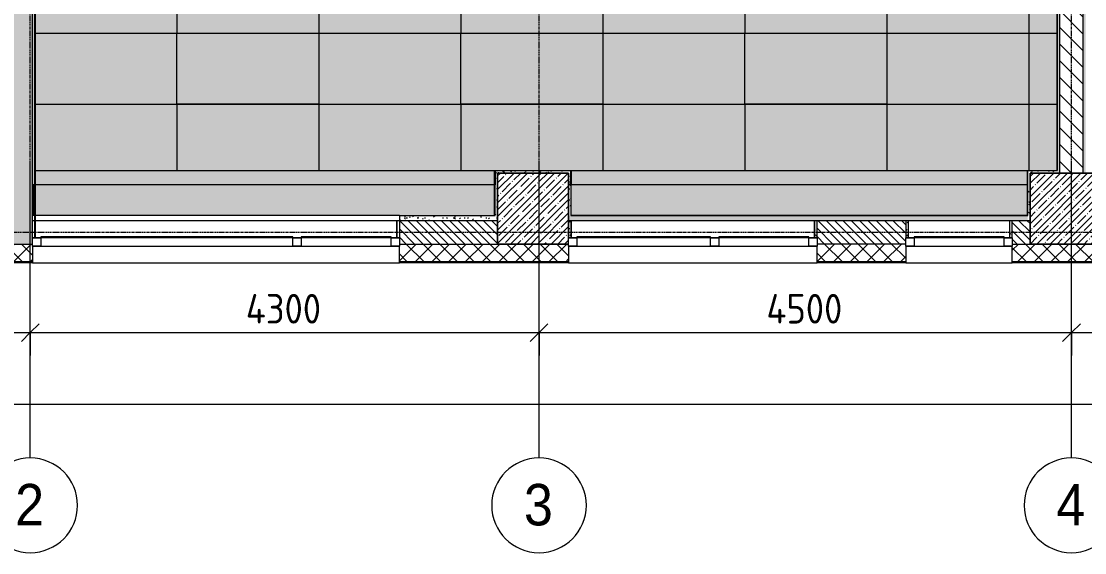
# Model space of a CAD drawing. Header units: millimetres. Extents: x -3902 to 188078, y -8553 to 29000.
# Drawn here: x 3634 to 12622, y -2706 to 1781 of the extents above; entities that cross this region are included whole.
import ezdxf

# ---------------------------------------------------------------- set-up
doc = ezdxf.new("R2010")
doc.units = ezdxf.units.MM
doc.linetypes.add('Осевая', pattern=[31.75, 6.35, -4.7625, 15.875, -4.7625])
for name, color, linetype, lineweight in [('A-ANNO-DIMS', 7, 'Continuous', 9), ('A-ANNO-DIMS-100', 7, 'Continuous', 9), ('A-CLNG-PATT', 7, 'Continuous', 9), ('A-GLAZ', 7, 'Continuous', 9), ('A-GLAZ-1', 7, 'Continuous', 13), ('A-WALL', 7, 'Continuous', 9), ('I-WALL', 7, 'Continuous', 9), ('S-COLS', 7, 'Continuous', 9), ('Оси', 7, 'Continuous', 9), ('Оси-1', 7, 'Continuous', 20), ('Оси-2', 7, 'Осевая', 9)]:
    doc.layers.add(name, color=color, linetype=linetype, lineweight=lineweight)
for name, color, linetype, lineweight, true_color in [('A-ANNO-NOTE', 1, 'Continuous', 9, 0xff0000), ('A-CLNG-1', 7, 'Continuous', 9, 0xeaeaea), ('A-WALL-1', 7, 'Continuous', 9, 0x3c3c3c), ('A-WALL-2', 7, 'Continuous', 9, 0x535353), ('A-WALL-FNSH-1', 7, 'Continuous', 9, 0x3c3c3c), ('I-WALL-1', 7, 'Continuous', 9, 0x535353), ('S-COLS-1', 9, 'Continuous', 9, 0x808080), ('S-COLS-2', 7, 'Continuous', 9, 0x3c3c3c)]:
    doc.layers.add(name, color=color, linetype=linetype, lineweight=lineweight, true_color=true_color)
doc.layers.add('A-CLNG-PATT-1', color=7, linetype='Continuous', lineweight=9, transparency=1)
doc.styles.add('Arial', font='arial.ttf', dxfattribs={"width": 0.9, "height": 350})
doc.styles.add('ISOCPEUR', font='isocpeur.ttf', dxfattribs={"width": 0.9, "height": 250})
doc.dimstyles.new('ISO-2_5_0_9К_БОЛЬШОЙ', dxfattribs={"dimscale": 304.8, "dimtxt": 248.995294, "dimasz": 0.492126, "dimexe": 0.393701, "dimexo": 0.984252, "dimgap": 0, "dimtad": 1, "dimdec": 0, "dimrnd": 10, "dimzin": 0, "dimdsep": 46, "dimtxsty": 'ISOCPEUR', "dimblk1": 'OBLIQUE', "dimblk2": 'OBLIQUE', "dimsah": 1, "dimcen": 0.09, "dimdle": 0.393701, "dimazin": 0, "dimtfac": 1, "dimtdec": 4, "dimtix": 1, "dimtmove": 0, "dimatfit": 3, "dimfxl": 1, "dimtvp": 1, "dimtolj": 1, "dimtzin": 0, "dimarcsym": 2})
doc.dimstyles.new('ISO-2_5_0_9К_БОЛЬШОЙ_1', dxfattribs={"dimscale": 304.8, "dimtxt": 248.995294, "dimasz": 0.492126, "dimexe": 0.393701, "dimexo": 0.984252, "dimgap": 0, "dimtad": 1, "dimdec": 0, "dimrnd": 10, "dimzin": 0, "dimdsep": 46, "dimtxsty": 'ISOCPEUR', "dimblk1": 'OBLIQUE', "dimblk2": 'OBLIQUE', "dimsah": 1, "dimcen": 0.09, "dimdle": 0.393701, "dimazin": 0, "dimtfac": 1, "dimtdec": 4, "dimtix": 1, "dimtmove": 2, "dimatfit": 3, "dimfxl": 1, "dimtvp": 1, "dimtolj": 1, "dimtzin": 0, "dimarcsym": 2})
pattern_1 = [(45, (0, 0), (-57.02463, 57.02463), []), (45, (57.025, 0), (-57.02463, 57.02463), [100.806, -20.161, 3.353, -16.808])]
pattern_2 = [(0, (0, 0), (121.92, 30.48), [10.058, -81.382, 10.058, -81.382, -487.68]), (0, (0, 0), (121.92, 30.48), [-182.88, 10.058, -172.822, 10.058, -81.382, -213.36]), (0, (0, 0), (121.92, 30.48), [-457.2, 10.058, -50.902, 10.058, -142.342]), (120, (45.72, 15.24), (-87.356454, 90.34582), [10.058, -81.382, 10.058, -81.382, -487.68]), (120, (45.72, 15.24), (-87.356454, 90.34582), [-182.88, 10.058, -172.822, 10.058, -81.382, -213.36]), (120, (45.72, 15.24), (-87.356454, 90.34582), [-457.2, 10.058, -50.902, 10.058, -142.342]), (240, (60.96, 76.2), (-34.563546, -120.82582), [10.058, -81.382, 10.058, -81.382, -487.68]), (240, (60.96, 76.2), (-34.563546, -120.82582), [-182.88, 10.058, -172.822, 10.058, -81.382, -213.36]), (240, (60.96, 76.2), (-34.563546, -120.82582), [-457.2, 10.058, -50.902, 10.058, -142.342])]

# ---------------------------------------------------------------- blocks, each defined once
blk = doc.blocks.new('120_Окно_СКБ_2Ст - 120_Окно_СКБ_2Ст 3100х2500 _мал_ створка слева-2_-22446420-Сводный план потолка 3 этажа в осях 1-12')
at = {"layer": 'A-GLAZ'}
for p, q in [((1550, -57), (-1550, -57)), ((-1550, -127), (1550, -127))]:
    blk.add_line(p, q, dxfattribs=at)
at = {"layer": 'A-GLAZ-1'}
for p, q in [((-1550, -127), (-1550, -57)), ((-1550, -57), (-1480, -57)), ((-1480, -57), (-1480, -127)), ((-720, -127), (-720, -57)), ((-720, -57), (-650, -57)), ((-650, -57), (-650, -127)), ((1480, -127), (1480, -57)), ((1480, -57), (1550, -57)), ((1550, -57), (1550, -127)), ((-1480, -127), (-1550, -127)), ((-1480, -127), (-1480, -137)), ((-1480, -137), (-720, -137)), ((-1430, -137), (-1430, -127)), ((-770, -137), (-770, -127)), ((-650, -127), (-720, -127)), ((-720, -137), (-720, -127)), ((-650, -127), (-650, -137)), ((-650, -137), (1480, -137)), ((-600, -137), (-600, -127)), ((1430, -137), (1430, -127)), ((1550, -127), (1480, -127)), ((1480, -137), (1480, -127))]:
    blk.add_line(p, q, dxfattribs=at)
blk = doc.blocks.new('120_Окно_СКБ_2Ст - 120_Окно_СКБ_2Ст 2100х2500 _мал створка СЛЕВА_-22446485-Сводный план потолка 3 этажа в осях 1-12')
at = {"layer": 'A-GLAZ'}
for p, q in [((1050, -57), (-1050, -57)), ((-1050, -127), (1050, -127))]:
    blk.add_line(p, q, dxfattribs=at)
at = {"layer": 'A-GLAZ-1'}
for p, q in [((-1050, -127), (-1050, -57)), ((-1050, -57), (-980, -57)), ((-980, -57), (-980, -127)), ((-220, -127), (-220, -57)), ((-220, -57), (-150, -57)), ((-150, -57), (-150, -127)), ((980, -127), (980, -57)), ((980, -57), (1050, -57)), ((1050, -57), (1050, -127)), ((-980, -127), (-1050, -127)), ((-980, -127), (-980, -137)), ((-980, -137), (-220, -137)), ((-930, -137), (-930, -127)), ((-270, -137), (-270, -127)), ((-150, -127), (-220, -127)), ((-220, -137), (-220, -127)), ((-150, -127), (-150, -137)), ((-150, -137), (980, -137)), ((-100, -137), (-100, -127)), ((930, -137), (930, -127)), ((1050, -127), (980, -127)), ((980, -137), (980, -127))]:
    blk.add_line(p, q, dxfattribs=at)
blk = doc.blocks.new('120_Окно_СКБ_1Ст - 120_Окно_СКБ_1Ст 900х2500_h_-22445987-Сводный план потолка 3 этажа в осях 1-12')
at = {"layer": 'A-GLAZ'}
for p, q in [((450, -57), (-450, -57)), ((-450, -127), (450, -127))]:
    blk.add_line(p, q, dxfattribs=at)
at = {"layer": 'A-GLAZ-1'}
for p, q in [((-450, -127), (-450, -57)), ((-450, -57), (-380, -57)), ((-380, -57), (-380, -127)), ((380, -127), (380, -57)), ((380, -57), (450, -57)), ((450, -57), (450, -127)), ((-380, -127), (-450, -127)), ((-380, -127), (-380, -137)), ((-380, -137), (380, -137)), ((-330, -137), (-330, -127)), ((330, -137), (330, -127)), ((450, -127), (380, -127)), ((380, -137), (380, -127))]:
    blk.add_line(p, q, dxfattribs=at)
blk = doc.blocks.new('Ось сетки - D8-29747960-Сводный план потолка 3 этажа в осях 1-12')
at = {"layer": 'Оси-1'}
for start, end in [(360, 180), (180, 360)]:
    blk.add_arc((0, 0), 4, start, end, dxfattribs=at)
blk = doc.blocks.new('DIMBLOCK17-Сводный план потолка 3 этажа в осях 1-12')
at = {"layer": 'A-ANNO-DIMS-100'}
for p, q in [((110, -1644.5), (110, -1330.6)), ((38310, -1644.5), (38310, -1330.6)), ((-10, -1450.6), (38430, -1450.6)), ((110, -1450.6), (110, -1644.5)), ((38310, -1450.6), (38310, -1644.5))]:
    blk.add_line(p, q, dxfattribs=at)
at = {"layer": 'A-ANNO-DIMS-100', "lineweight": 20}
for p, q in [((110, -1450.6), (185, -1375.6)), ((38310, -1450.6), (38385, -1375.6)), ((110, -1450.6), (35, -1525.6)), ((38310, -1450.6), (38235, -1525.6))]:
    blk.add_line(p, q, dxfattribs=at)
at = {"layer": 'A-ANNO-DIMS-100', "color": 0, "insert": (20005.7, -1124), "char_height": 250, "width": 948.097, "attachment_point": 1, "line_spacing_factor": 1.149209, "style": 'ISOCPEUR'}
blk.add_mtext('38200', dxfattribs=at)
blk = doc.blocks.new('_Oblique')
at = {"color": 0, "linetype": 'ByBlock', "lineweight": -2}
blk.add_line((-0.5, -0.5), (0.5, 0.5), dxfattribs=at)
blk = doc.blocks.new('DIMBLOCK18-Сводный план потолка 3 этажа в осях 1-12')
at = {"layer": 'A-ANNO-DIMS-100'}
for p, q in [((110, -1041.8), (110, -727.8)), ((3710, -1041.8), (3710, -727.8)), ((-10, -847.8), (3710, -847.8)), ((110, -847.8), (110, -1041.8)), ((3710, -847.8), (3710, -1041.8))]:
    blk.add_line(p, q, dxfattribs=at)
at = {"layer": 'A-ANNO-DIMS-100', "lineweight": 20}
for p, q in [((110, -847.8), (185, -772.8)), ((3710, -847.8), (3785, -772.8)), ((110, -847.8), (35, -922.8)), ((3710, -847.8), (3635, -922.8))]:
    blk.add_line(p, q, dxfattribs=at)
at = {"layer": 'A-ANNO-DIMS-100', "color": 0, "insert": (1594, -521.2), "char_height": 250, "width": 758.478, "attachment_point": 1, "line_spacing_factor": 1.149209, "style": 'ISOCPEUR'}
blk.add_mtext('3600', dxfattribs=at)
blk = doc.blocks.new('DIMBLOCK19-Сводный план потолка 3 этажа в осях 1-12')
at = {"layer": 'A-ANNO-DIMS-100'}
for p, q in [((3710, -1041.8), (3710, -727.8)), ((8010, -1041.8), (8010, -727.8)), ((3710, -847.8), (8010, -847.8)), ((3710, -847.8), (3710, -1041.8)), ((8010, -847.8), (8010, -1041.8))]:
    blk.add_line(p, q, dxfattribs=at)
at = {"layer": 'A-ANNO-DIMS-100', "lineweight": 20}
for p, q in [((3710, -847.8), (3785, -772.8)), ((8010, -847.8), (8085, -772.8)), ((3710, -847.8), (3635, -922.8)), ((8010, -847.8), (7935, -922.8))]:
    blk.add_line(p, q, dxfattribs=at)
at = {"layer": 'A-ANNO-DIMS-100', "color": 0, "insert": (5532, -521.2), "char_height": 250, "width": 787.208, "attachment_point": 1, "line_spacing_factor": 1.149209, "style": 'ISOCPEUR'}
blk.add_mtext('4300', dxfattribs=at)
blk = doc.blocks.new('DIMBLOCK20-Сводный план потолка 3 этажа в осях 1-12')
at = {"layer": 'A-ANNO-DIMS-100'}
for p, q in [((8010, -1041.8), (8010, -727.8)), ((12510, -1041.8), (12510, -727.8)), ((8010, -847.8), (12510, -847.8)), ((8010, -847.8), (8010, -1041.8)), ((12510, -847.8), (12510, -1041.8))]:
    blk.add_line(p, q, dxfattribs=at)
at = {"layer": 'A-ANNO-DIMS-100', "lineweight": 20}
for p, q in [((8010, -847.8), (8085, -772.8)), ((12510, -847.8), (12585, -772.8)), ((8010, -847.8), (7935, -922.8)), ((12510, -847.8), (12435, -922.8))]:
    blk.add_line(p, q, dxfattribs=at)
at = {"layer": 'A-ANNO-DIMS-100', "color": 0, "insert": (9932, -521.2), "char_height": 250, "width": 787.208, "attachment_point": 1, "line_spacing_factor": 1.149209, "style": 'ISOCPEUR'}
blk.add_mtext('4500', dxfattribs=at)
blk = doc.blocks.new('DIMBLOCK21-Сводный план потолка 3 этажа в осях 1-12')
at = {"layer": 'A-ANNO-DIMS-100'}
for p, q in [((12510, -1041.8), (12510, -727.8)), ((14010, -1041.8), (14010, -727.8)), ((12510, -847.8), (14010, -847.8)), ((12510, -847.8), (12510, -1041.8)), ((14010, -847.8), (14010, -1041.8))]:
    blk.add_line(p, q, dxfattribs=at)
at = {"layer": 'A-ANNO-DIMS-100', "lineweight": 20}
for p, q in [((12510, -847.8), (12585, -772.8)), ((14010, -847.8), (14085, -772.8)), ((12510, -847.8), (12435, -922.8)), ((14010, -847.8), (13935, -922.8))]:
    blk.add_line(p, q, dxfattribs=at)
at = {"layer": 'A-ANNO-DIMS-100', "color": 0, "insert": (12965.5, -521.2), "char_height": 250, "width": 706.764, "attachment_point": 1, "line_spacing_factor": 1.149209, "style": 'ISOCPEUR'}
blk.add_mtext('1500', dxfattribs=at)

msp = doc.modelspace()

# ---------------------------------------------------------------- hatches: boundary and pattern name
at = {"layer": 'A-ANNO-NOTE'}
for points in [[(11707.2, 520), (12389, 521), (12389, 7049), (11452, 7050), (11452, 7672), (10668, 7672), (10668, 7050), (7010, 7049), (7010, 7679), (3751, 7679), (3751, 520), (9260.8, 520)], [(4950, 1082.2), (4950, 1682.2), (6150, 1682.2), (6150, 1082.2)], [(7350, 1082.2), (7350, 1682.2), (8550, 1682.2), (8550, 1082.2)], [(10950, 1082.2), (9750, 1082.2), (9750, 1682.2), (10950, 1682.2)]]:
    msp.add_hatch(color=256, dxfattribs=at).paths.add_polyline_path(points)
at = {"layer": 'A-CLNG-PATT'}
h = msp.add_hatch(dxfattribs=at)
h.set_pattern_fill('FP_32', color=256, style=0, pattern_type=2)
h.set_pattern_definition([(180, (6151, 4079.5), (-7e-14, -600), []), (270, (6151, 4079.5), (1200, 7e-14), [])])
h.paths.add_polyline_path([(11707.2, 520), (12389, 521), (12389, 7049), (11452, 7050), (11452, 7672), (10668, 7672), (10668, 7050), (7010, 7049), (7010, 7679), (3751, 7679), (3751, 520), (9260.8, 520)])
h.paths.add_polyline_path([(10950, 1082.2), (9750, 1082.2), (9750, 1682.2), (10950, 1682.2)])
h.paths.add_polyline_path([(7350, 1082.2), (7350, 1682.2), (8550, 1682.2), (8550, 1082.2)])
h.paths.add_polyline_path([(6150, 1082.2), (4950, 1082.2), (4950, 1682.2), (6150, 1682.2)])
h.paths.add_polyline_path([(9750, 3482.2), (9750, 4082.2), (10950, 4082.2), (10950, 3482.2)])
h.paths.add_polyline_path([(8550, 3482.2), (7350, 3482.2), (7350, 4082.2), (8550, 4082.2)])
h.paths.add_polyline_path([(4950, 3482.2), (4950, 4082.2), (6150, 4082.2), (6150, 3482.2)])
h.paths.add_polyline_path([(10950, 5882.2), (9750, 5882.2), (9750, 6482.2), (10950, 6482.2), (10950, 6217.1)])
h.paths.add_polyline_path([(8550, 5882.2), (7350, 5882.2), (7350, 6482.2), (8550, 6482.2), (8550, 6217.1)])
h.paths.add_polyline_path([(6150, 5882.2), (4950, 5882.2), (4950, 6482.2), (6150, 6482.2), (6150, 6217.1)])
at = {"layer": 'A-CLNG-PATT-1'}
h = msp.add_hatch(color=256, dxfattribs=at)
h.paths.add_polyline_path([(12010, 140), (12140, 141), (12140, 520), (8280, 520), (8280, 140), (11707.2, 140)])
h.paths.add_polyline_path([(6830, 140), (7630, 140), (7630, 520), (3750, 520), (3750, 400), (3741, 400), (3741, 140), (6814.5, 140)])
at = {"layer": 'A-WALL'}
h = msp.add_hatch(dxfattribs=at)
h.set_pattern_fill('FP_7', color=256, style=0, pattern_type=2)
h.set_pattern_definition([(135, (0, 0), (-35.35534, -35.35534), [])])
h.paths.add_polyline_path([(37990, -100), (37990, 100), (37423, 100), (37423, -100)])
h.paths.add_polyline_path([(36523, -100), (36523, 100), (35970, 100), (35970, -100), (36170.9, -100)])
h.paths.add_polyline_path([(33610, -100), (33870, -100), (33870, 100), (33610, 100), (33610, -80.7)])
h.paths.add_polyline_path([(32110, -100), (32110, 100), (30882.8, 100), (30882.8, -100), (31278.1, -100)])
h.paths.add_polyline_path([(29809.7, -100), (29982.8, -100), (29982.8, 100), (29809.7, 100), (29809.7, -80.7)])
h.paths.add_polyline_path([(26409.7, -100), (26409.7, 100), (26160, 100), (26160, -100), (26385.4, -100)])
h.paths.add_polyline_path([(25560, -100), (25560, 100), (24810, 100), (24810, -100), (25162.2, -100)])
h.paths.add_polyline_path([(20710, -100), (20710, 100), (19360, 100), (19360, -100)])
h.paths.add_polyline_path([(22510, -100), (22710, -100), (22710, 100), (22510, 100), (22510, -80.7)])
h.paths.add_polyline_path([(21610, -100), (21910, -100), (21910, 100), (21610, 100), (21610, -80.7)])
h.paths.add_polyline_path([(16510, -100), (17260, -100), (17260, 100), (16510, 100), (16510, -48)])
h.paths.add_polyline_path([(15610, -100), (15610, 100), (14860, 100), (14860, -100)])
h.paths.add_polyline_path([(10359.7, -100), (11110, -100), (11110, 100), (10359.7, 100), (10359.7, -48)])
h.paths.add_polyline_path([(12010, -100), (12160, -100), (12160, 100), (12010, 100), (12010, -80.7)])
h.paths.add_polyline_path([(7660, -100), (7660, 100), (6830, 100), (6830, -100)])
h = msp.add_hatch(dxfattribs=at)
h.set_pattern_fill('FP_9', color=256, style=0, pattern_type=2)
h.set_pattern_definition([(45, (0, 0), (-70.71068, 70.71068), []), (135, (0, 0), (-70.71068, -70.71068), [])])
h.paths.add_polyline_path([(37990, -250), (38307.7, -250), (38307.7, -100), (37423, -100), (37423, -250)])
h.paths.add_polyline_path([(36523, -250), (36523, -100), (35970, -100), (35970, -250), (36170.9, -250)])
h.paths.add_polyline_path([(33610, -250), (33870, -250), (33870, -100), (33010, -100), (33010, -250)])
h.paths.add_polyline_path([(32110, -250), (32110, -100), (30882.8, -100), (30882.8, -250), (31278.1, -250)])
h.paths.add_polyline_path([(29809.7, -250), (29982.8, -250), (29982.8, -100), (29209.7, -100), (29209.7, -250)])
h.paths.add_polyline_path([(26385.4, -250), (26409.7, -250), (26409.7, -100), (24810, -100), (24810, -250), (25162.2, -250)])
h.paths.add_polyline_path([(22510, -250), (22710, -250), (22710, -100), (21610, -100), (21610, -250), (21910, -250)])
h.paths.add_polyline_path([(20710, -250), (20710, -100), (19360, -100), (19360, -250)])
h.paths.add_polyline_path([(15610, -250), (15610, -100), (14860, -100), (14860, -250)])
h.paths.add_polyline_path([(17260, -250), (17260, -100), (16510, -100), (16510, -250), (16599.9, -250)])
h.paths.add_polyline_path([(12760, -250), (12760, -100), (12010, -100), (12010, -250)])
h.paths.add_polyline_path([(10359.7, -250), (11110, -250), (11110, -100), (10359.7, -100), (10359.7, -118)])
h.paths.add_polyline_path([(8259.7, -250), (8259.7, -100), (6830, -100), (6830, -250)])
h.paths.add_polyline_path([(3144.9, -250), (3730, -250), (3730, -100), (-260, -100), (-260, -250), (1921.7, -250)])
at = {"layer": 'I-WALL'}
h = msp.add_hatch(dxfattribs=at)
h.set_pattern_fill('FP_10', color=256, style=0, pattern_type=2)
h.set_pattern_definition(pattern_1)
h.paths.add_polyline_path([(3730, -100), (3730, 7900), (3510, 7900), (3510, -100)])
h = msp.add_hatch(dxfattribs=at)
h.set_pattern_fill('FP_30', color=256, style=0, pattern_type=2)
h.set_pattern_definition(pattern_2)
h.paths.add_polyline_path([(3750, 400), (3750, 7680), (3730, 7680), (3730, 400)])
h = msp.add_hatch(dxfattribs=at)
h.set_pattern_fill('FP_8', color=256, style=0, pattern_type=2)
h.set_pattern_definition([(135, (0, 0), (-70.7107, -70.7107), [])])
h.paths.add_polyline_path([(12610, 500), (12610, 7300), (12410, 7300), (12410, 500)])
h = msp.add_hatch(dxfattribs=at)
h.set_pattern_fill('FP_30', color=256, style=0, pattern_type=2)
h.set_pattern_definition(pattern_2)
h.paths.add_polyline_path([(12630, 500), (12630, 7280), (12610, 7280), (12610, 500)])
h = msp.add_hatch(dxfattribs=at)
h.set_pattern_fill('FP_30', color=256, style=0, pattern_type=2)
h.set_pattern_definition(pattern_2)
h.paths.add_polyline_path([(12390, 500), (12410, 500), (12410, 7050), (12390, 7050), (12390, 520)])
h = msp.add_hatch(dxfattribs=at)
h.set_pattern_fill('FP_30', color=256, style=0, pattern_type=2)
h.set_pattern_definition(pattern_2)
h.paths.add_polyline_path([(7660, 500), (8260, 500), (8260, 520), (7640, 520), (7640, 500)])
h = msp.add_hatch(dxfattribs=at)
h.set_pattern_fill('FP_30', color=256, style=0, pattern_type=2)
h.set_pattern_definition(pattern_2)
h.paths.add_polyline_path([(7660, 100), (7660, 500), (7640, 500), (7640, 100)])
h = msp.add_hatch(dxfattribs=at)
h.set_pattern_fill('FP_30', color=256, style=0, pattern_type=2)
h.set_pattern_definition(pattern_2)
h.paths.add_polyline_path([(8260, 140), (8280, 140), (8280, 520), (8260, 520), (8260, 500)])
h = msp.add_hatch(dxfattribs=at)
h.set_pattern_fill('FP_30', color=256, style=0, pattern_type=2)
h.set_pattern_definition(pattern_2)
h.paths.add_polyline_path([(12390, 500), (12390, 520), (12140, 520), (12140, 500), (12318.8, 500)])
h = msp.add_hatch(dxfattribs=at)
h.set_pattern_fill('FP_30', color=256, style=0, pattern_type=2)
h.set_pattern_definition(pattern_2)
h.paths.add_polyline_path([(12160, 100), (12160, 500), (12140, 500), (12140, 100)])
h = msp.add_hatch(dxfattribs=at)
h.set_pattern_fill('FP_30', color=256, style=0, pattern_type=2)
h.set_pattern_definition(pattern_2)
h.paths.add_polyline_path([(3750, -48), (3750, 100), (3730, 100), (3730, -48)])
h = msp.add_hatch(dxfattribs=at)
h.set_pattern_fill('FP_30', color=256, style=0, pattern_type=2)
h.set_pattern_definition(pattern_2)
h.paths.add_polyline_path([(6830, -48), (6830, 100), (6810, 100), (6810, -48), (6814.5, -48)])
h = msp.add_hatch(dxfattribs=at)
h.set_pattern_fill('FP_30', color=256, style=0, pattern_type=2)
h.set_pattern_definition(pattern_2)
h.paths.add_polyline_path([(7640, 100), (7640, 140), (6830, 140), (6830, 100)])
h = msp.add_hatch(dxfattribs=at)
h.set_pattern_fill('FP_30', color=256, style=0, pattern_type=2)
h.set_pattern_definition(pattern_2)
h.paths.add_polyline_path([(8279.7, -48), (8279.7, 100), (8259.7, 100), (8259.7, -48)])
h = msp.add_hatch(dxfattribs=at)
h.set_pattern_fill('FP_30', color=256, style=0, pattern_type=2)
h.set_pattern_definition(pattern_2)
h.paths.add_polyline_path([(12140, 100), (12140, 140), (8260, 140), (8260, 100), (12010, 100)])
h = msp.add_hatch(dxfattribs=at)
h.set_pattern_fill('FP_30', color=256, style=0, pattern_type=2)
h.set_pattern_definition(pattern_2)
h.paths.add_polyline_path([(10359.7, -48), (10359.7, 100), (10339.7, 100), (10339.7, -48)])
h = msp.add_hatch(dxfattribs=at)
h.set_pattern_fill('FP_30', color=256, style=0, pattern_type=2)
h.set_pattern_definition(pattern_2)
h.paths.add_polyline_path([(11130, -48), (11130, 100), (11110, 100), (11110, -48)])
h = msp.add_hatch(dxfattribs=at)
h.set_pattern_fill('FP_30', color=256, style=0, pattern_type=2)
h.set_pattern_definition(pattern_2)
h.paths.add_polyline_path([(12010, -48), (12010, 100), (11990, 100), (11990, -48)])
at = {"layer": 'S-COLS-1'}
h = msp.add_hatch(dxfattribs=at)
h.set_pattern_fill('FP_10', color=256, style=0, pattern_type=2)
h.set_pattern_definition(pattern_1)
h.paths.add_polyline_path([(7660, -100), (8259.7, -99.9), (8260, 500), (7660, 500), (7660, 100)])
h = msp.add_hatch(dxfattribs=at)
h.set_pattern_fill('FP_10', color=256, style=0, pattern_type=2)
h.set_pattern_definition(pattern_1)
h.paths.add_polyline_path([(12160, -100), (12760, -100), (12760, 500), (12160, 500), (12160, -80.7)])

# ---------------------------------------------------------------- linework, layer by layer
at = {"layer": 'A-ANNO-NOTE'}
for p, q in [((3751, 7679), (3751, 520)), ((12389, 521), (12389, 7049)), ((4950, 1082.2), (4950, 1682.2)), ((4950, 1682.2), (6150, 1682.2)), ((4950, 1082), (4950, 1682)), ((4950, 1682), (6150, 1682)), ((6150, 1682.2), (6150, 1082.2)), ((6150, 1682), (6150, 1082)), ((7350, 1082.2), (7350, 1682.2)), ((7350, 1682.2), (8550, 1682.2)), ((7350, 1082), (7350, 1682)), ((7350, 1682), (8550, 1682)), ((8550, 1682.2), (8550, 1082.2)), ((8550, 1682), (8550, 1082)), ((9750, 1082.2), (9750, 1682.2)), ((9750, 1682.2), (10950, 1682.2)), ((9750, 1082), (9750, 1682)), ((9750, 1682), (10950, 1682)), ((10950, 1682.2), (10950, 1082.2)), ((10950, 1682), (10950, 1082)), ((6150, 1082.2), (4950, 1082.2)), ((6150, 1082), (4950, 1082)), ((8550, 1082.2), (7350, 1082.2)), ((8550, 1082), (7350, 1082)), ((10950, 1082.2), (9750, 1082.2)), ((10950, 1082), (9750, 1082)), ((3751, 520), (9260.8, 520)), ((9260.8, 520), (11707.2, 520)), ((11707.2, 520), (12389, 521))]:
    msp.add_line(p, q, dxfattribs=at)
at = {"layer": 'A-CLNG-1'}
for p, q in [((3751, 7679), (3751, 1327.7)), ((4950, 1082.2), (4950, 1682.2)), ((4950, 1682.2), (6150, 1682.2)), ((6150, 1682.2), (6150, 1082.2)), ((7350, 1082.2), (7350, 1682.2)), ((7350, 1682.2), (8550, 1682.2)), ((8550, 1682.2), (8550, 1082.2)), ((9750, 1082.2), (9750, 1682.2)), ((9750, 1682.2), (10950, 1682.2)), ((10950, 1682.2), (10950, 1082.2)), ((6150, 1082.2), (4950, 1082.2)), ((8550, 1082.2), (7350, 1082.2)), ((10950, 1082.2), (9750, 1082.2)), ((3750, 520), (7640, 520)), ((7630, 520), (7630, 140)), ((8280, 520), (12140, 520)), ((12138.5, 520), (12138.5, 521)), ((12140, 400), (12140, 520)), ((3741, 140), (3741, 400)), ((6830, 140), (3741, 140))]:
    msp.add_line(p, q, dxfattribs=at)
at = {"layer": 'A-WALL'}
for p, q in [((3750, 400), (3750, 7680)), ((12410, 7300), (12410, 500)), ((12610, 500), (12610, 7300)), ((12390, 7050), (12390, 520)), ((12140, 520), (12390, 520)), ((12760, 500), (12160, 500)), ((6810, 100), (7660, 100)), ((6830, 140), (7640, 140)), ((12140, 100), (12160, 100)), ((6830, -100), (8259.7, -100)), ((11110, -100), (10359.7, -100)), ((12010, -100), (12160, -100)), ((3730, -253), (-263, -253)), ((3730, -250), (-260, -250)), ((8259.7, -250), (6830, -250)), ((8259.7, -253), (6830, -253)), ((11110, -250), (10359.7, -250)), ((11110, -253), (10359.7, -253)), ((12760, -250), (12010, -250)), ((12760, -253), (12010, -253))]:
    msp.add_line(p, q, dxfattribs=at)
at = {"layer": 'A-WALL-1'}
for p, q in [((3730, 100), (3730, 7900)), ((7640, 520), (8280, 520)), ((8260, 500), (7660, 500)), ((7660, 500), (7660, -100)), ((8260, 100), (8260, 500)), ((12160, 500), (12160, -100)), ((3750, 400), (3730, 400)), ((7640, 140), (7640, 400)), ((8280, 400), (8280, 140)), ((12140, 140), (12140, 400)), ((3730, -48), (3730, 100)), ((3730, 100), (3750, 100)), ((6810, -48), (6810, 100)), ((6830, 140), (6830, -48)), ((8259.7, -48), (8259.7, 100)), ((8259.7, 100), (12140, 100)), ((8279.7, 100), (8279.7, -48)), ((10339.7, -48), (10339.7, 100)), ((10359.7, -48), (10359.7, 100)), ((11110, 100), (11110, -48)), ((11130, 100), (11130, -48)), ((11990, -48), (11990, 100)), ((12010, -48), (12010, 100)), ((-110, -100), (3730, -100)), ((3730, -118), (3730, -250)), ((6830, -250), (6830, -118)), ((8259.7, -118), (8259.7, -250)), ((10359.7, -250), (10359.7, -118)), ((11110, -118), (11110, -250)), ((12010, -250), (12010, -118)), ((12160, -100), (12760, -100))]:
    msp.add_line(p, q, dxfattribs=at)
at = {"layer": 'A-WALL-2'}
for p, q in [((3730, -258), (6830, -258)), ((8259.7, -258), (10359.7, -258)), ((11110, -258), (12010, -258))]:
    msp.add_line(p, q, dxfattribs=at)
at = {"layer": 'A-WALL-FNSH-1'}
for p, q in [((12389, 521), (12389, 7049)), ((3751, 1142.3), (3752, 1142.3)), ((3752, 1102.3), (3751, 1102.3)), ((7639, 400), (7639, 521)), ((7639, 521), (8281, 521)), ((7640, 520), (7640, 400)), ((8280, 400), (8280, 520)), ((8281, 521), (8281, 400)), ((12138.5, 521), (12389, 521)), ((12138.5, 141), (12138.5, 520)), ((12139.5, 520), (12139.5, 141)), ((3750, -48), (3750, 400)), ((3751, 400), (3751, -48)), ((7640, 400), (7639, 400)), ((8281, 400), (8280, 400)), ((3750, 100), (3751, 100)), ((6809, -48), (6809, 100)), ((6809, 100), (6810, 100)), ((6830, 140), (6830, 141)), ((6830, 141), (7640, 141)), ((8280.7, 100), (8280.7, -48)), ((10338.7, -48), (10338.7, 100)), ((10359.7, 140), (10359.7, 141)), ((10359.7, 141), (11110, 141)), ((11110, 140), (10359.7, 140)), ((11110, 141), (11110, 140)), ((11131, 100), (11131, -48)), ((11989, -48), (11989, 100)), ((12010, 140), (12010, 141)), ((12010, 141), (12138.5, 141)), ((12140, 140), (12010, 140)), ((12139.5, 141), (12140, 141)), ((3751, -1), (3750, -1)), ((3730, -258), (-268, -258)), ((3730, -250), (3730, -258)), ((6830, -258), (6830, -250)), ((8259.7, -258), (6830, -258)), ((8259.7, -250), (8259.7, -258)), ((10359.7, -258), (10359.7, -250)), ((11110, -258), (10359.7, -258)), ((11110, -250), (11110, -258)), ((12010, -258), (12010, -250)), ((12760, -258), (12010, -258))]:
    msp.add_line(p, q, dxfattribs=at)
at = {"layer": 'I-WALL-1'}
for p, q in [((3752, 1368.4), (3751, 1368.4)), ((3752, 400), (3752, 1368.4)), ((3751, 1327.7), (3751, 400)), ((3752, 1327.7), (3751, 1327.7)), ((3752, 856.5), (3751, 856.5)), ((3752, 824.2), (3751, 824.2)), ((3752, 665.4), (3751, 665.4)), ((3752, 631.8), (3751, 631.8)), ((7639, 400), (3750, 400)), ((12140, 400), (8281, 400)), ((6830, 141), (3730, 141)), ((3751, 100), (6809, 100)), ((10359.7, 141), (8280, 141)), ((8280, 140), (10359.7, 140)), ((12010, 141), (11110, 141)), ((11110, 140), (12010, 140))]:
    msp.add_line(p, q, dxfattribs=at)
at = {"layer": 'S-COLS'}
for p, q in [((12410, 500), (12610, 500)), ((7660, -100), (7660, 100)), ((12160, -100), (12160, 100))]:
    msp.add_line(p, q, dxfattribs=at)
at = {"layer": 'S-COLS-2'}
for p, q in [((7660, 100), (7660, 500)), ((7660, 500), (8260, 500)), ((8260, 500), (8260, -48)), ((12160, 100), (12160, 500)), ((12160, 500), (12410, 500)), ((12610, 500), (12760, 500)), ((8259.7, -100), (7660, -100)), ((12760, -100), (12160, -100))]:
    msp.add_line(p, q, dxfattribs=at)
at = {"layer": 'Оси'}
for p, q in [((3710, -1906.3), (3710, 593.7)), ((8010, -1906.3), (8010, 593.7)), ((12510, -1906.3), (12510, 593.7))]:
    msp.add_line(p, q, dxfattribs=at)
at = {"layer": 'Оси-2'}
for p, q in [((3710, 593.7), (3710, 24898.1)), ((8010, 593.7), (8010, 24898.1)), ((12510, 593.7), (12510, 24898.1)), ((-583.8, 0), (35990, 0))]:
    msp.add_line(p, q, dxfattribs=at)

# ---------------------------------------------------------------- block references
at = {"layer": 'A-GLAZ', "rotation": 180}
for name, p in [('120_Окно_СКБ_2Ст - 120_Окно_СКБ_2Ст 3100х2500 _мал_ створка слева-2_-22446420-Сводный план потолка 3 этажа в осях 1-12', (5280, -175)), ('120_Окно_СКБ_2Ст - 120_Окно_СКБ_2Ст 2100х2500 _мал створка СЛЕВА_-22446485-Сводный план потолка 3 этажа в осях 1-12', (9309.7, -175)), ('120_Окно_СКБ_1Ст - 120_Окно_СКБ_1Ст 900х2500_h_-22445987-Сводный план потолка 3 этажа в осях 1-12', (11560, -175))]:
    msp.add_blockref(name, p, dxfattribs=at)
at = {"layer": 'Оси-1', "xscale": 99.99999999999993, "yscale": 99.99999999999993, "zscale": 99.99999999999993}
for p in [(3710, -2306.3), (8010, -2306.3), (12510, -2306.3)]:
    msp.add_blockref('Ось сетки - D8-29747960-Сводный план потолка 3 этажа в осях 1-12', p, dxfattribs=at)

# ---------------------------------------------------------------- texts
at = {"layer": 'Оси', "char_height": 350, "width": 303.038, "attachment_point": 1, "style": 'Arial'}
for s, insert in [('\\fArial|b0|i0|c204|p34|;\\W.9;2', (3582.5, -2125.6)), ('\\fArial|b0|i0|c204|p34|;\\W.9;3', (7882.5, -2125.6)), ('\\fArial|b0|i0|c204|p34|;\\W.9;4', (12382.5, -2125.6))]:
    msp.add_mtext(s, dxfattribs=dict(at, insert=insert))

# ---------------------------------------------------------------- dimensions: what is measured, and where the dimension line sits
at = {"layer": 'A-ANNO-DIMS'}
for base, p1, p2, override, picture, middle in [((3710, -847.8), (110, -741.8), (3710, -741.8), {"dimpost": '<>', "dimfxl": 3599.999993}, 'DIMBLOCK18-Сводный план потолка 3 этажа в осях 1-12', (1910, -722.8)), ((8010, -847.8), (3710, -741.8), (8010, -741.8), {"dimpost": '<>', "dimfxl": 4299.999972}, 'DIMBLOCK19-Сводный план потолка 3 этажа в осях 1-12', (5860, -722.8)), ((12510, -847.8), (8010, -741.8), (12510, -741.8), {"dimpost": '<>', "dimfxl": 4500}, 'DIMBLOCK20-Сводный план потолка 3 этажа в осях 1-12', (10260, -722.8)), ((14010, -847.8), (12510, -741.8), (14010, -741.8), {"dimpost": '<>', "dimfxl": 1500}, 'DIMBLOCK21-Сводный план потолка 3 этажа в осях 1-12', (13260, -722.8))]:
    dim = msp.add_linear_dim(base=base, p1=p1, p2=p2, dimstyle='ISO-2_5_0_9К_БОЛЬШОЙ', override=override, dxfattribs=at)
    dim.commit()
    dim.dimension.update_dxf_attribs({"geometry": picture, "text_midpoint": middle})
dim = msp.add_linear_dim(base=(38310, -1450.6), p1=(110, -1344.5), p2=(38310, -1344.5), dimstyle='ISO-2_5_0_9К_БОЛЬШОЙ_1', override={"dimpost": '<>', "dimfxl": 38199.999966}, dxfattribs=at)
dim.commit()
dim.dimension.update_dxf_attribs({"geometry": 'DIMBLOCK17-Сводный план потолка 3 этажа в осях 1-12', "text_midpoint": (20479.8, -1290.7), "dimtype": 160})

doc.saveas('drawing.dxf')
